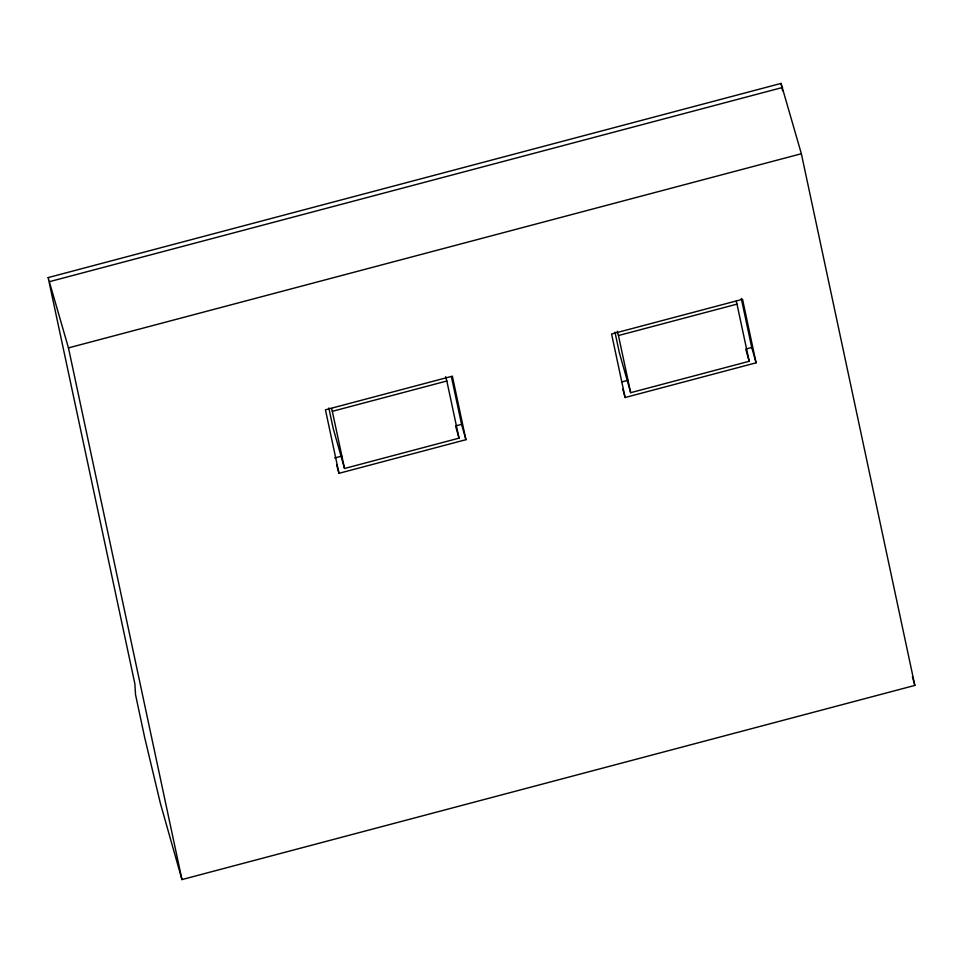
<?xml version="1.0" encoding="UTF-8"?>
<svg xmlns="http://www.w3.org/2000/svg" width="963" height="963" viewBox="0 0 963 963"><rect width="100%" height="100%" fill="white"/><g stroke="black" fill="none" stroke-linecap="round" stroke-linejoin="round"><path stroke-width="1.44" d="M48.15 277.585L781.041 83.42L801.36 153.731L914.85 685.415L181.959 879.58L160.364 803.298L144.643 737.369L135.518 694.6L134.868 683.814L48.15 277.585L68.457 347.896L181.959 879.58M49.703 281.605L782.606 87.452M68.457 347.896L801.36 153.731M446.832 380.999L459.026 438.153L344.525 468.487L332.331 411.333L446.832 380.999L445.616 376.714M736.996 304.127L749.202 361.281L630.669 392.687L618.463 335.533L736.996 304.127L736.189 301.275M334.655 457.979L341.877 456.077M455.812 425.887L461.578 424.358L451.406 376.714M622.23 381.793L627.984 380.277M745.988 349.015L751.742 347.487L741.269 298.398M339 473.315L465.923 439.694L452.357 376.172L325.446 409.793L339 473.315L336.629 464.948M625.131 397.514L756.087 362.822L742.533 299.3L611.577 333.992L625.131 397.514L622.76 389.148M912.406 676.784L914.85 685.415M751.742 347.487L756.087 362.822M745.964 349.846L749.202 361.281M617.247 331.248L618.463 335.533M630.669 392.687L619.341 352.675L614.96 332.163M461.578 424.358L465.923 439.694M455.788 426.717L459.026 438.153M331.525 408.481L332.331 411.333M344.525 468.487L333.21 428.475L328.828 407.963M781.041 83.42L782.606 90.751"/></g></svg>
